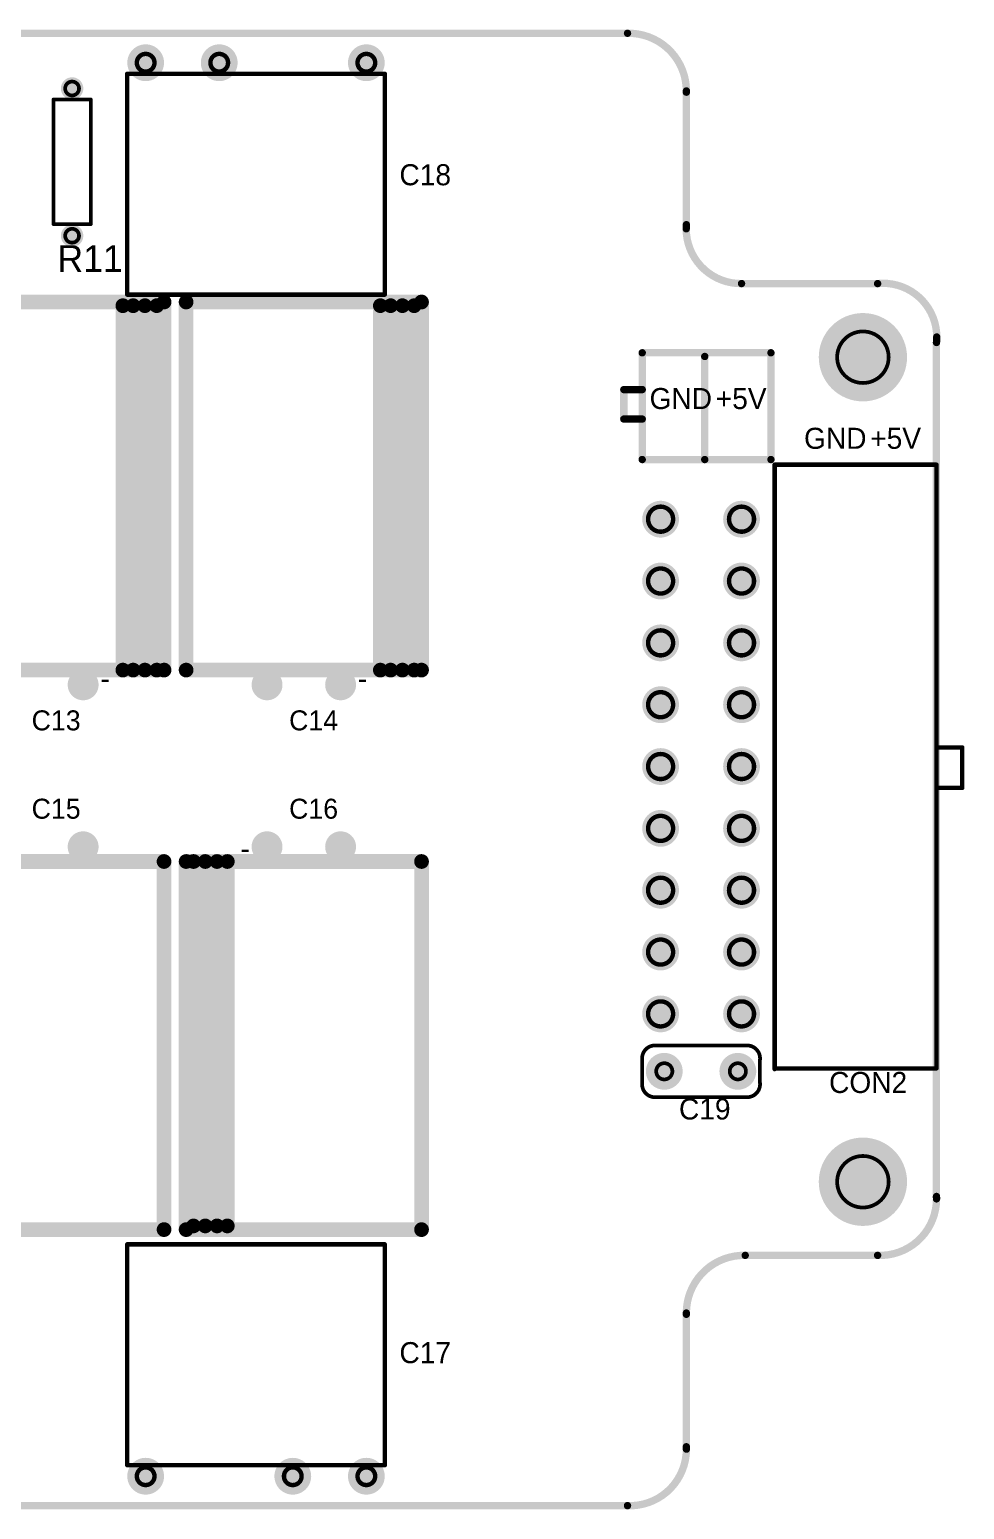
# Model space of a CAD drawing. Extents: x 0 to 128, y 0 to 100.
# Drawn here: x 64.9 to 128.4, y -0.3 to 100.3 of the extents above; entities that cross this region are included whole.
import ezdxf
from ezdxf.enums import TextEntityAlignment as Align

# ---------------------------------------------------------------- set-up
doc = ezdxf.new("R2010")
doc.units = 0
doc.header["$MEASUREMENT"] = 0
for name, color, linetype in [('2DLINES_1', 2, 'Continuous'), ('BOARD_OUTLINE', 1, 'Continuous'), ('COMP_OUTLINE_TOP', 9, 'Continuous'), ('PADLAYER_BOTTOM', 6, 'Continuous'), ('PADLAYER_TOP', 5, 'Continuous'), ('TEXT_1', 4, 'Continuous'), ('TOOL_TOP', 7, 'Continuous')]:
    doc.layers.add(name, color=color, linetype=linetype)

msp = doc.modelspace()

# ---------------------------------------------------------------- linework, layer by layer
at = {"layer": '2DLINES_1', "const_width": 0.5}
for points in [[(115.25, 78.3), (106.5, 78.3)], [(106.5, 78.3), (106.5, 71.05)], [(115.25, 71.05), (115.25, 78.3)], [(110.75, 71.05), (110.75, 78.05)], [(105.25, 73.8), (105.25, 75.8)], [(105.25, 75.8), (106.5, 75.8)], [(106.5, 75.8), (106.5, 73.8)], [(106.5, 73.8), (105.25, 73.8)], [(106.5, 71.05), (115.25, 71.05)]]:
    msp.add_lwpolyline(points, dxfattribs=at)
at = {"layer": '2DLINES_1', "const_width": 0.25}
for points in [[(106.375, 78.3, 1), (106.625, 78.3, 1)], [(106.375, 78.3, 1), (106.625, 78.3, 1)], [(115.125, 78.3, 1), (115.375, 78.3, 1)], [(115.125, 78.3, 1), (115.375, 78.3, 1)], [(110.625, 78.05, 1), (110.875, 78.05, 1)], [(105.125, 75.8, 1), (105.375, 75.8, 1)], [(105.125, 75.8, 1), (105.375, 75.8, 1)], [(106.375, 75.8, 1), (106.625, 75.8, 1)], [(106.375, 75.8, 1), (106.625, 75.8, 1)], [(105.125, 73.8, 1), (105.375, 73.8, 1)], [(105.125, 73.8, 1), (105.375, 73.8, 1)], [(106.375, 73.8, 1), (106.625, 73.8, 1)], [(106.375, 73.8, 1), (106.625, 73.8, 1)], [(106.375, 71.05, 1), (106.625, 71.05, 1)], [(106.375, 71.05, 1), (106.625, 71.05, 1)], [(110.625, 71.05, 1), (110.875, 71.05, 1)], [(115.125, 71.05, 1), (115.375, 71.05, 1)], [(115.125, 71.05, 1), (115.375, 71.05, 1)]]:
    msp.add_lwpolyline(points, format="xyb", close=True, dxfattribs=at)
at = {"layer": 'BOARD_OUTLINE', "const_width": 0.5}
for points in [[(27.5, 100), (105.5, 100, -0.420361)], [(105.5, 100, -0.420361), (109.50086, 96.08207)], [(109.5, 96), (109.5, 87, 0.018536)], [(109.5, 87, 0.018536), (109.48977, 86.72415, 0.41704)], [(109.48977, 86.72415, 0.41704), (113.25, 83)], [(113.25, 83), (122.5, 83, -0.444706)], [(122.5, 83, -0.444706), (126.5193, 79.37464, -0.025749)], [(126.5193, 79.37464, -0.025749), (126.5, 79)], [(126.5, 79), (126.5, 21, -0.010472)], [(126.5, 21, -0.010472), (126.50337, 20.83909, -0.426536)], [(126.50337, 20.83909, -0.426536), (122.5, 17)], [(113.5, 17, 0.420361), (109.49914, 13.08207)], [(122.5, 17), (113.5, 17, 0.420361)], [(109.5, 13), (109.5, 4, -0.010472)], [(109.50337, 3.83909, -0.426536), (105.5, 0)], [(109.5, 4, -0.010472), (109.50337, 3.83909, -0.426536)], [(105.5, 0), (27.5, 0, -0.426536)]]:
    msp.add_lwpolyline(points, format="xyb", dxfattribs=at)
at = {"layer": 'BOARD_OUTLINE', "const_width": 0.25}
for points in [[(105.375, 100, 1), (105.625, 100, 1)], [(105.375, 100, 1), (105.625, 100, 1)], [(109.375, 96, 1), (109.625, 96, 1)], [(109.375, 96, 1), (109.625, 96, 1)], [(109.37586, 96.08207, 1), (109.62586, 96.08207, 1)], [(109.37586, 96.08207, 1), (109.62586, 96.08207, 1)], [(109.36477, 86.72415, 1), (109.61477, 86.72415, 1)], [(109.36477, 86.72415, 1), (109.61477, 86.72415, 1)], [(109.375, 87, 1), (109.625, 87, 1)], [(109.375, 87, 1), (109.625, 87, 1)], [(113.125, 83, 1), (113.375, 83, 1)], [(113.125, 83, 1), (113.375, 83, 1)], [(122.375, 83, 1), (122.625, 83, 1)], [(122.375, 83, 1), (122.625, 83, 1)], [(126.3943, 79.37464, 1), (126.6443, 79.37464, 1)], [(126.3943, 79.37464, 1), (126.6443, 79.37464, 1)], [(126.375, 79, 1), (126.625, 79, 1)], [(126.375, 79, 1), (126.625, 79, 1)], [(126.375, 21, 1), (126.625, 21, 1)], [(126.375, 21, 1), (126.625, 21, 1)], [(126.37837, 20.83909, 1), (126.62837, 20.83909, 1)], [(126.37837, 20.83909, 1), (126.62837, 20.83909, 1)], [(113.375, 17, 1), (113.625, 17, 1)], [(113.375, 17, 1), (113.625, 17, 1)], [(122.375, 17, 1), (122.625, 17, 1)], [(122.375, 17, 1), (122.625, 17, 1)], [(109.37414, 13.08207, 1), (109.62414, 13.08207, 1)], [(109.37414, 13.08207, 1), (109.62414, 13.08207, 1)], [(109.375, 13, 1), (109.625, 13, 1)], [(109.375, 13, 1), (109.625, 13, 1)], [(109.375, 4, 1), (109.625, 4, 1)], [(109.375, 4, 1), (109.625, 4, 1)], [(109.37837, 3.83909, 1), (109.62837, 3.83909, 1)], [(109.37837, 3.83909, 1), (109.62837, 3.83909, 1)], [(105.375, 0, 1), (105.625, 0, 1)], [(105.375, 0, 1), (105.625, 0, 1)]]:
    msp.add_lwpolyline(points, format="xyb", close=True, dxfattribs=at)
at = {"layer": 'BOARD_OUTLINE', "const_width": 0.5}
for points in [[(109.50086, 96.08207), (109.5, 96)], [(109.49914, 13.08207), (109.5, 13)]]:
    msp.add_lwpolyline(points, dxfattribs=at)
at = {"layer": 'COMP_OUTLINE_TOP'}
for points, const_width in [([(89, 97.25), (71.5, 97.24999)], 0.3), ([(71.5, 97.24999), (71.50001, 82.24999)], 0.3), ([(89.00001, 82.25), (89, 97.25)], 0.3), ([(66.48, 87.04), (66.48, 95.5)], 0.254), ([(66.48, 95.5), (69.02, 95.5)], 0.254), ([(69.02, 95.5), (69.02, 87.04)], 0.254), ([(69.02, 87.04), (66.48, 87.04)], 0.254), ([(58, 81.75), (74, 81.75)], 1), ([(71.2, 81.5), (71.2, 56.75)], 1), ([(71.50001, 82.24999), (89.00001, 82.25)], 0.3), ([(71.9, 81.5), (71.9, 56.75)], 1), ([(72.7, 56.75), (72.7, 81.5)], 1), ([(73.5, 81.5), (73.5, 56.75)], 1), ([(74, 81.75), (74, 56.75)], 1), ([(75.5, 56.75), (75.5, 81.75)], 1), ([(75.5, 81.75), (91.5, 81.75)], 1), ([(88.7, 81.5), (88.7, 56.75)], 1), ([(89.4, 81.5), (89.4, 56.75)], 1), ([(90.2, 56.75), (90.2, 81.5)], 1), ([(91, 81.5), (91, 56.75)], 1), ([(91.5, 81.75), (91.5, 56.75)], 1), ([(115.5, 70.7), (115.49999, 29.65)], 0.3), ([(126.5, 70.7), (115.5, 70.7)], 0.3), ([(126.49999, 29.7), (126.5, 70.7)], 0.3), ([(74, 56.75), (58, 56.75)], 1), ([(91.5, 56.75), (75.5, 56.75)], 1), ([(126.49999, 48.75), (126.5, 51.5)], 0.3), ([(126.5, 51.5), (128.25, 51.5)], 0.3), ([(128.25, 51.5), (128.24999, 48.75)], 0.3), ([(128.24999, 48.75), (126.49999, 48.75)], 0.3), ([(58, 43.75), (74, 43.75)], 1), ([(74, 43.75), (74.00001, 18.75)], 1), ([(75.50001, 18.75), (75.5, 43.75)], 1), ([(75.5, 43.75), (91.5, 43.75)], 1), ([(76.00001, 19), (76, 43.75)], 1), ([(76.8, 43.75), (76.80001, 19)], 1), ([(77.60001, 19), (77.6, 43.75)], 1), ([(78.30001, 19), (78.3, 43.75)], 1), ([(91.5, 43.75), (91.50001, 18.75)], 1), ([(115.49999, 29.7), (126.49999, 29.7)], 0.3), ([(113.5, 27.75), (107.5, 27.75)], 0.254), ([(74.00001, 18.75), (58.00001, 18.75)], 1), ([(91.50001, 18.75), (75.50001, 18.75)], 1), ([(89, 17.75), (71.5, 17.75)], 0.3), ([(71.5, 17.75), (71.5, 2.75)], 0.3), ([(89, 2.75), (89, 17.75)], 0.3), ([(71.5, 2.75), (89, 2.75)], 0.3)]:
    msp.add_lwpolyline(points, dxfattribs=dict(at, const_width=const_width))
for points, const_width in [([(71.425, 97.24999, 1), (71.575, 97.24999, 1)], 0.15), ([(71.425, 97.24999, 1), (71.575, 97.24999, 1)], 0.15), ([(88.925, 97.25, 1), (89.075, 97.25, 1)], 0.15), ([(88.925, 97.25, 1), (89.075, 97.25, 1)], 0.15), ([(66.4165, 95.5, 1), (66.5435, 95.5, 1)], 0.127), ([(66.4165, 95.5, 1), (66.5435, 95.5, 1)], 0.127), ([(68.9565, 95.5, 1), (69.0835, 95.5, 1)], 0.127), ([(68.9565, 95.5, 1), (69.0835, 95.5, 1)], 0.127), ([(66.4165, 87.04, 1), (66.5435, 87.04, 1)], 0.127), ([(66.4165, 87.04, 1), (66.5435, 87.04, 1)], 0.127), ([(68.9565, 87.04, 1), (69.0835, 87.04, 1)], 0.127), ([(68.9565, 87.04, 1), (69.0835, 87.04, 1)], 0.127), ([(70.95, 81.5, 1), (71.45, 81.5, 1)], 0.5), ([(71.42501, 82.24999, 1), (71.57501, 82.24999, 1)], 0.15), ([(71.42501, 82.24999, 1), (71.57501, 82.24999, 1)], 0.15), ([(71.65, 81.5, 1), (72.15, 81.5, 1)], 0.5), ([(72.45, 81.5, 1), (72.95, 81.5, 1)], 0.5), ([(73.25, 81.5, 1), (73.75, 81.5, 1)], 0.5), ([(73.75, 81.75, 1), (74.25, 81.75, 1)], 0.5), ([(73.75, 81.75, 1), (74.25, 81.75, 1)], 0.5), ([(75.25, 81.75, 1), (75.75, 81.75, 1)], 0.5), ([(75.25, 81.75, 1), (75.75, 81.75, 1)], 0.5), ([(88.45, 81.5, 1), (88.95, 81.5, 1)], 0.5), ([(88.92501, 82.25, 1), (89.07501, 82.25, 1)], 0.15), ([(88.92501, 82.25, 1), (89.07501, 82.25, 1)], 0.15), ([(89.15, 81.5, 1), (89.65, 81.5, 1)], 0.5), ([(89.95, 81.5, 1), (90.45, 81.5, 1)], 0.5), ([(90.75, 81.5, 1), (91.25, 81.5, 1)], 0.5), ([(91.25, 81.75, 1), (91.75, 81.75, 1)], 0.5), ([(91.25, 81.75, 1), (91.75, 81.75, 1)], 0.5), ([(115.425, 70.7, 1), (115.575, 70.7, 1)], 0.15), ([(115.425, 70.7, 1), (115.575, 70.7, 1)], 0.15), ([(126.425, 70.7, 1), (126.575, 70.7, 1)], 0.15), ([(126.425, 70.7, 1), (126.575, 70.7, 1)], 0.15), ([(70.95, 56.75, 1), (71.45, 56.75, 1)], 0.5), ([(71.65, 56.75, 1), (72.15, 56.75, 1)], 0.5), ([(72.45, 56.75, 1), (72.95, 56.75, 1)], 0.5), ([(73.25, 56.75, 1), (73.75, 56.75, 1)], 0.5), ([(73.75, 56.75, 1), (74.25, 56.75, 1)], 0.5), ([(73.75, 56.75, 1), (74.25, 56.75, 1)], 0.5), ([(75.25, 56.75, 1), (75.75, 56.75, 1)], 0.5), ([(75.25, 56.75, 1), (75.75, 56.75, 1)], 0.5), ([(88.45, 56.75, 1), (88.95, 56.75, 1)], 0.5), ([(89.15, 56.75, 1), (89.65, 56.75, 1)], 0.5), ([(89.95, 56.75, 1), (90.45, 56.75, 1)], 0.5), ([(90.75, 56.75, 1), (91.25, 56.75, 1)], 0.5), ([(91.25, 56.75, 1), (91.75, 56.75, 1)], 0.5), ([(91.25, 56.75, 1), (91.75, 56.75, 1)], 0.5), ([(126.425, 51.5, 1), (126.575, 51.5, 1)], 0.15), ([(126.425, 51.5, 1), (126.575, 51.5, 1)], 0.15), ([(128.175, 51.5, 1), (128.325, 51.5, 1)], 0.15), ([(128.175, 51.5, 1), (128.325, 51.5, 1)], 0.15), ([(126.42499, 48.75, 1), (126.57499, 48.75, 1)], 0.15), ([(126.42499, 48.75, 1), (126.57499, 48.75, 1)], 0.15), ([(128.17499, 48.75, 1), (128.32499, 48.75, 1)], 0.15), ([(128.17499, 48.75, 1), (128.32499, 48.75, 1)], 0.15), ([(73.75, 43.75, 1), (74.25, 43.75, 1)], 0.5), ([(73.75, 43.75, 1), (74.25, 43.75, 1)], 0.5), ([(75.25, 43.75, 1), (75.75, 43.75, 1)], 0.5), ([(75.25, 43.75, 1), (75.75, 43.75, 1)], 0.5), ([(75.75, 43.75, 1), (76.25, 43.75, 1)], 0.5), ([(76.55, 43.75, 1), (77.05, 43.75, 1)], 0.5), ([(77.35, 43.75, 1), (77.85, 43.75, 1)], 0.5), ([(78.05, 43.75, 1), (78.55, 43.75, 1)], 0.5), ([(91.25, 43.75, 1), (91.75, 43.75, 1)], 0.5), ([(91.25, 43.75, 1), (91.75, 43.75, 1)], 0.5), ([(107.4365, 31.25, 1), (107.5635, 31.25, 1)], 0.127), ([(107.4365, 31.25, 1), (107.5635, 31.25, 1)], 0.127), ([(113.4365, 31.25, 1), (113.5635, 31.25, 1)], 0.127), ([(113.4365, 31.25, 1), (113.5635, 31.25, 1)], 0.127), ([(106.42762, 30.375, 1), (106.55462, 30.375, 1)], 0.127), ([(106.42762, 30.375, 1), (106.55462, 30.375, 1)], 0.127), ([(106.4365, 30.25, 1), (106.5635, 30.25, 1)], 0.127), ([(106.4365, 30.25, 1), (106.5635, 30.25, 1)], 0.127), ([(114.4365, 30.25, 1), (114.5635, 30.25, 1)], 0.127), ([(114.4365, 30.25, 1), (114.5635, 30.25, 1)], 0.127), ([(114.44538, 30.375, 1), (114.57238, 30.375, 1)], 0.127), ([(114.44538, 30.375, 1), (114.57238, 30.375, 1)], 0.127), ([(115.42499, 29.7, 1), (115.57499, 29.7, 1)], 0.15), ([(115.42499, 29.65, 1), (115.57499, 29.65, 1)], 0.15), ([(126.42499, 29.7, 1), (126.57499, 29.7, 1)], 0.15), ([(126.42499, 29.7, 1), (126.57499, 29.7, 1)], 0.15), ([(106.42762, 28.625, 1), (106.55462, 28.625, 1)], 0.127), ([(106.42762, 28.625, 1), (106.55462, 28.625, 1)], 0.127), ([(106.4365, 28.75, 1), (106.5635, 28.75, 1)], 0.127), ([(106.4365, 28.75, 1), (106.5635, 28.75, 1)], 0.127), ([(114.4365, 28.75, 1), (114.5635, 28.75, 1)], 0.127), ([(114.4365, 28.75, 1), (114.5635, 28.75, 1)], 0.127), ([(114.44538, 28.625, 1), (114.57238, 28.625, 1)], 0.127), ([(114.44538, 28.625, 1), (114.57238, 28.625, 1)], 0.127), ([(107.4365, 27.75, 1), (107.5635, 27.75, 1)], 0.127), ([(107.4365, 27.75, 1), (107.5635, 27.75, 1)], 0.127), ([(113.4365, 27.75, 1), (113.5635, 27.75, 1)], 0.127), ([(113.4365, 27.75, 1), (113.5635, 27.75, 1)], 0.127), ([(73.75001, 18.75, 1), (74.25001, 18.75, 1)], 0.5), ([(73.75001, 18.75, 1), (74.25001, 18.75, 1)], 0.5), ([(75.25001, 18.75, 1), (75.75001, 18.75, 1)], 0.5), ([(75.25001, 18.75, 1), (75.75001, 18.75, 1)], 0.5), ([(75.75001, 19, 1), (76.25001, 19, 1)], 0.5), ([(76.55001, 19, 1), (77.05001, 19, 1)], 0.5), ([(77.35001, 19, 1), (77.85001, 19, 1)], 0.5), ([(78.05001, 19, 1), (78.55001, 19, 1)], 0.5), ([(91.25001, 18.75, 1), (91.75001, 18.75, 1)], 0.5), ([(91.25001, 18.75, 1), (91.75001, 18.75, 1)], 0.5), ([(71.425, 17.75, 1), (71.575, 17.75, 1)], 0.15), ([(71.425, 17.75, 1), (71.575, 17.75, 1)], 0.15), ([(88.925, 17.75, 1), (89.075, 17.75, 1)], 0.15), ([(88.925, 17.75, 1), (89.075, 17.75, 1)], 0.15), ([(71.425, 2.75, 1), (71.575, 2.75, 1)], 0.15), ([(71.425, 2.75, 1), (71.575, 2.75, 1)], 0.15), ([(88.925, 2.75, 1), (89.075, 2.75, 1)], 0.15), ([(88.925, 2.75, 1), (89.075, 2.75, 1)], 0.15)]:
    msp.add_lwpolyline(points, format="xyb", close=True, dxfattribs=dict(at, const_width=const_width))
at = {"layer": 'COMP_OUTLINE_TOP', "const_width": 0.254}
for points in [[(106.49112, 30.375, -0.456412), (107.5, 31.25)], [(107.5, 31.25), (113.5, 31.25, -0.456412)], [(113.5, 31.25, -0.456412), (114.50888, 30.375, -0.035489)], [(106.5, 30.25, -0.035489), (106.49112, 30.375, -0.456412)], [(106.5, 28.75), (106.5, 30.25, -0.035489)], [(114.50888, 30.375, -0.035489), (114.5, 30.25)], [(114.5, 30.25), (114.5, 28.75, -0.035489)], [(106.49112, 28.625, -0.035489), (106.5, 28.75)], [(107.5, 27.75, -0.456412), (106.49112, 28.625, -0.035489)], [(114.50888, 28.625, -0.456412), (113.5, 27.75)], [(114.5, 28.75, -0.035489), (114.50888, 28.625, -0.456412)]]:
    msp.add_lwpolyline(points, format="xyb", dxfattribs=at)
at = {"layer": 'PADLAYER_BOTTOM'}
for points, const_width in [([(72.125, 98, 1), (73.375, 98, 1)], 1.25), ([(77.125, 98, 1), (78.375, 98, 1)], 1.25), ([(87.125, 98, 1), (88.375, 98, 1)], 1.25), ([(67.369, 96.25, 1), (68.131, 96.25, 1)], 0.762), ([(67.369, 86.25, 1), (68.131, 86.25, 1)], 0.762), ([(120, 78, 1), (123, 78, 1)], 3), ([(107.125, 67, 1), (108.375, 67, 1)], 1.25), ([(112.625, 67, 1), (113.875, 67, 1)], 1.25), ([(107.125, 62.8, 1), (108.375, 62.8, 1)], 1.25), ([(112.625, 62.8, 1), (113.875, 62.8, 1)], 1.25), ([(107.125, 58.6, 1), (108.375, 58.6, 1)], 1.25), ([(112.625, 58.6, 1), (113.875, 58.6, 1)], 1.25), ([(68, 55.75, 1), (69, 55.75, 1)], 1), ([(80.5, 55.75, 1), (81.5, 55.75, 1)], 1), ([(85.5, 55.75, 1), (86.5, 55.75, 1)], 1), ([(107.125, 54.4, 1), (108.375, 54.4, 1)], 1.25), ([(112.625, 54.4, 1), (113.875, 54.4, 1)], 1.25), ([(107.12499, 50.2, 1), (108.37499, 50.2, 1)], 1.25), ([(112.62499, 50.2, 1), (113.87499, 50.2, 1)], 1.25), ([(107.12499, 46, 1), (108.37499, 46, 1)], 1.25), ([(112.62499, 46, 1), (113.87499, 46, 1)], 1.25), ([(68, 44.75, 1), (69, 44.75, 1)], 1), ([(80.5, 44.75, 1), (81.5, 44.75, 1)], 1), ([(85.5, 44.75, 1), (86.5, 44.75, 1)], 1), ([(107.12499, 41.8, 1), (108.37499, 41.8, 1)], 1.25), ([(112.62499, 41.8, 1), (113.87499, 41.8, 1)], 1.25), ([(107.12499, 37.6, 1), (108.37499, 37.6, 1)], 1.25), ([(112.62499, 37.6, 1), (113.87499, 37.6, 1)], 1.25), ([(107.12499, 33.4, 1), (108.37499, 33.4, 1)], 1.25), ([(112.62499, 33.4, 1), (113.87499, 33.4, 1)], 1.25), ([(107.375, 29.5, 1), (108.625, 29.5, 1)], 1.25), ([(112.375, 29.5, 1), (113.625, 29.5, 1)], 1.25), ([(120, 22, 1), (123, 22, 1)], 3), ([(72.125, 2, 1), (73.375, 2, 1)], 1.25), ([(82.125, 2, 1), (83.375, 2, 1)], 1.25), ([(87.125, 2, 1), (88.375, 2, 1)], 1.25)]:
    msp.add_lwpolyline(points, format="xyb", close=True, dxfattribs=dict(at, const_width=const_width))
at = {"layer": 'PADLAYER_TOP'}
for points, const_width in [([(72.125, 98, 1), (73.375, 98, 1)], 1.25), ([(77.125, 98, 1), (78.375, 98, 1)], 1.25), ([(87.125, 98, 1), (88.375, 98, 1)], 1.25), ([(67.369, 96.25, 1), (68.131, 96.25, 1)], 0.762), ([(67.369, 86.25, 1), (68.131, 86.25, 1)], 0.762), ([(120, 78, 1), (123, 78, 1)], 3), ([(107.125, 67, 1), (108.375, 67, 1)], 1.25), ([(112.625, 67, 1), (113.875, 67, 1)], 1.25), ([(107.125, 62.8, 1), (108.375, 62.8, 1)], 1.25), ([(112.625, 62.8, 1), (113.875, 62.8, 1)], 1.25), ([(107.125, 58.6, 1), (108.375, 58.6, 1)], 1.25), ([(112.625, 58.6, 1), (113.875, 58.6, 1)], 1.25), ([(68, 55.75, 1), (69, 55.75, 1)], 1), ([(80.5, 55.75, 1), (81.5, 55.75, 1)], 1), ([(85.5, 55.75, 1), (86.5, 55.75, 1)], 1), ([(107.125, 54.4, 1), (108.375, 54.4, 1)], 1.25), ([(112.625, 54.4, 1), (113.875, 54.4, 1)], 1.25), ([(107.12499, 50.2, 1), (108.37499, 50.2, 1)], 1.25), ([(112.62499, 50.2, 1), (113.87499, 50.2, 1)], 1.25), ([(107.12499, 46, 1), (108.37499, 46, 1)], 1.25), ([(112.62499, 46, 1), (113.87499, 46, 1)], 1.25), ([(68, 44.75, 1), (69, 44.75, 1)], 1), ([(80.5, 44.75, 1), (81.5, 44.75, 1)], 1), ([(85.5, 44.75, 1), (86.5, 44.75, 1)], 1), ([(107.12499, 41.8, 1), (108.37499, 41.8, 1)], 1.25), ([(112.62499, 41.8, 1), (113.87499, 41.8, 1)], 1.25), ([(107.12499, 37.6, 1), (108.37499, 37.6, 1)], 1.25), ([(112.62499, 37.6, 1), (113.87499, 37.6, 1)], 1.25), ([(107.12499, 33.4, 1), (108.37499, 33.4, 1)], 1.25), ([(112.62499, 33.4, 1), (113.87499, 33.4, 1)], 1.25), ([(107.375, 29.5, 1), (108.625, 29.5, 1)], 1.25), ([(112.375, 29.5, 1), (113.625, 29.5, 1)], 1.25), ([(120, 22, 1), (123, 22, 1)], 3), ([(72.125, 2, 1), (73.375, 2, 1)], 1.25), ([(82.125, 2, 1), (83.375, 2, 1)], 1.25), ([(87.125, 2, 1), (88.375, 2, 1)], 1.25)]:
    msp.add_lwpolyline(points, format="xyb", close=True, dxfattribs=dict(at, const_width=const_width))
at = {"layer": 'TOOL_TOP'}
for points, const_width in [([(72.15, 98, 1), (73.35, 98, 1), (72.15, 98)], 0.3), ([(77.15, 98, 1), (78.35, 98, 1), (77.15, 98)], 0.3), ([(87.15, 98, 1), (88.35, 98, 1), (87.15, 98)], 0.3), ([(67.2801, 96.25, 1), (68.2199, 96.25, 1), (67.2801, 96.25)], 0.254), ([(67.2801, 86.25, 1), (68.2199, 86.25, 1), (67.2801, 86.25)], 0.254), ([(119.75, 78, 1), (123.25, 78, 1), (119.75, 78)], 0.254), ([(106.9, 67, 1), (108.6, 67, 1), (106.9, 67)], 0.3), ([(112.4, 67, 1), (114.1, 67, 1), (112.4, 67)], 0.3), ([(106.9, 62.8, 1), (108.6, 62.8, 1), (106.9, 62.8)], 0.3), ([(112.4, 62.8, 1), (114.1, 62.8, 1), (112.4, 62.8)], 0.3), ([(106.9, 58.6, 1), (108.6, 58.6, 1), (106.9, 58.6)], 0.3), ([(112.4, 58.6, 1), (114.1, 58.6, 1), (112.4, 58.6)], 0.3), ([(67.95, 55.75, 1), (69.05, 55.75, 1), (67.95, 55.75)], 1), ([(80.45, 55.75, 1), (81.55, 55.75, 1), (80.45, 55.75)], 1), ([(85.45, 55.75, 1), (86.55, 55.75, 1), (85.45, 55.75)], 1), ([(106.9, 54.4, 1), (108.6, 54.4, 1), (106.9, 54.4)], 0.3), ([(112.4, 54.4, 1), (114.1, 54.4, 1), (112.4, 54.4)], 0.3), ([(106.89999, 50.2, 1), (108.59999, 50.2, 1), (106.89999, 50.2)], 0.3), ([(112.39999, 50.2, 1), (114.09999, 50.2, 1), (112.39999, 50.2)], 0.3), ([(106.89999, 46, 1), (108.59999, 46, 1), (106.89999, 46)], 0.3), ([(112.39999, 46, 1), (114.09999, 46, 1), (112.39999, 46)], 0.3), ([(67.95, 44.75, 1), (69.05, 44.75, 1), (67.95, 44.75)], 1), ([(80.45, 44.75, 1), (81.55, 44.75, 1), (80.45, 44.75)], 1), ([(85.45, 44.75, 1), (86.55, 44.75, 1), (85.45, 44.75)], 1), ([(106.89999, 41.8, 1), (108.59999, 41.8, 1), (106.89999, 41.8)], 0.3), ([(112.39999, 41.8, 1), (114.09999, 41.8, 1), (112.39999, 41.8)], 0.3), ([(106.89999, 37.6, 1), (108.59999, 37.6, 1), (106.89999, 37.6)], 0.3), ([(112.39999, 37.6, 1), (114.09999, 37.6, 1), (112.39999, 37.6)], 0.3), ([(106.89999, 33.4, 1), (108.59999, 33.4, 1), (106.89999, 33.4)], 0.3), ([(112.39999, 33.4, 1), (114.09999, 33.4, 1), (112.39999, 33.4)], 0.3), ([(107.45, 29.5, 1), (108.55, 29.5, 1), (107.45, 29.5)], 0.254), ([(112.45, 29.5, 1), (113.55, 29.5, 1), (112.45, 29.5)], 0.254), ([(119.75, 22, 1), (123.25, 22, 1), (119.75, 22)], 0.254), ([(72.15, 2, 1), (73.35, 2, 1), (72.15, 2)], 0.3), ([(82.15, 2, 1), (83.35, 2, 1), (82.15, 2)], 0.3), ([(87.15, 2, 1), (88.35, 2, 1), (87.15, 2)], 0.3)]:
    msp.add_lwpolyline(points, format="xyb", dxfattribs=dict(at, const_width=const_width))

# ---------------------------------------------------------------- texts
at = {"layer": 'TEXT_1'}
for s, height, rotation, p in [('C18', 1.42858, 0.000039, (90, 89.25)), ('R11', 1.814296, 359.999983, (66.75, 83.25)), ('C15', 1.357151, 0.000039, (65, 46.25)), ('C16', 1.357151, 0.000039, (82.5, 46.25)), ('-', 1.42858, 180.000019, (79.825, 45.45)), ('CON2', 1.42858, 359.999983, (119.19999, 27.6))]:
    msp.add_text(s, height=height, rotation=rotation, dxfattribs=at).set_placement(p, align=Align.BOTTOM_LEFT)
for s, height, p in [('GND', 1.42858, (107, 74.05)), ('+5V', 1.42858, (111.5, 74.05)), ('GND', 1.42858, (117.5, 71.35)), ('+5V', 1.42858, (122, 71.35)), ('-', 1.42858, (69.675, 55.05)), ('-', 1.42858, (87.175, 55.05)), ('C13', 1.357151, (65, 52.25)), ('C14', 1.357151, (82.5, 52.25)), ('C19', 1.42858, (109, 25.8)), ('C17', 1.42858, (90, 9.25))]:
    msp.add_text(s, height=height, dxfattribs=at).set_placement(p, align=Align.BOTTOM_LEFT)

doc.saveas('drawing.dxf')
